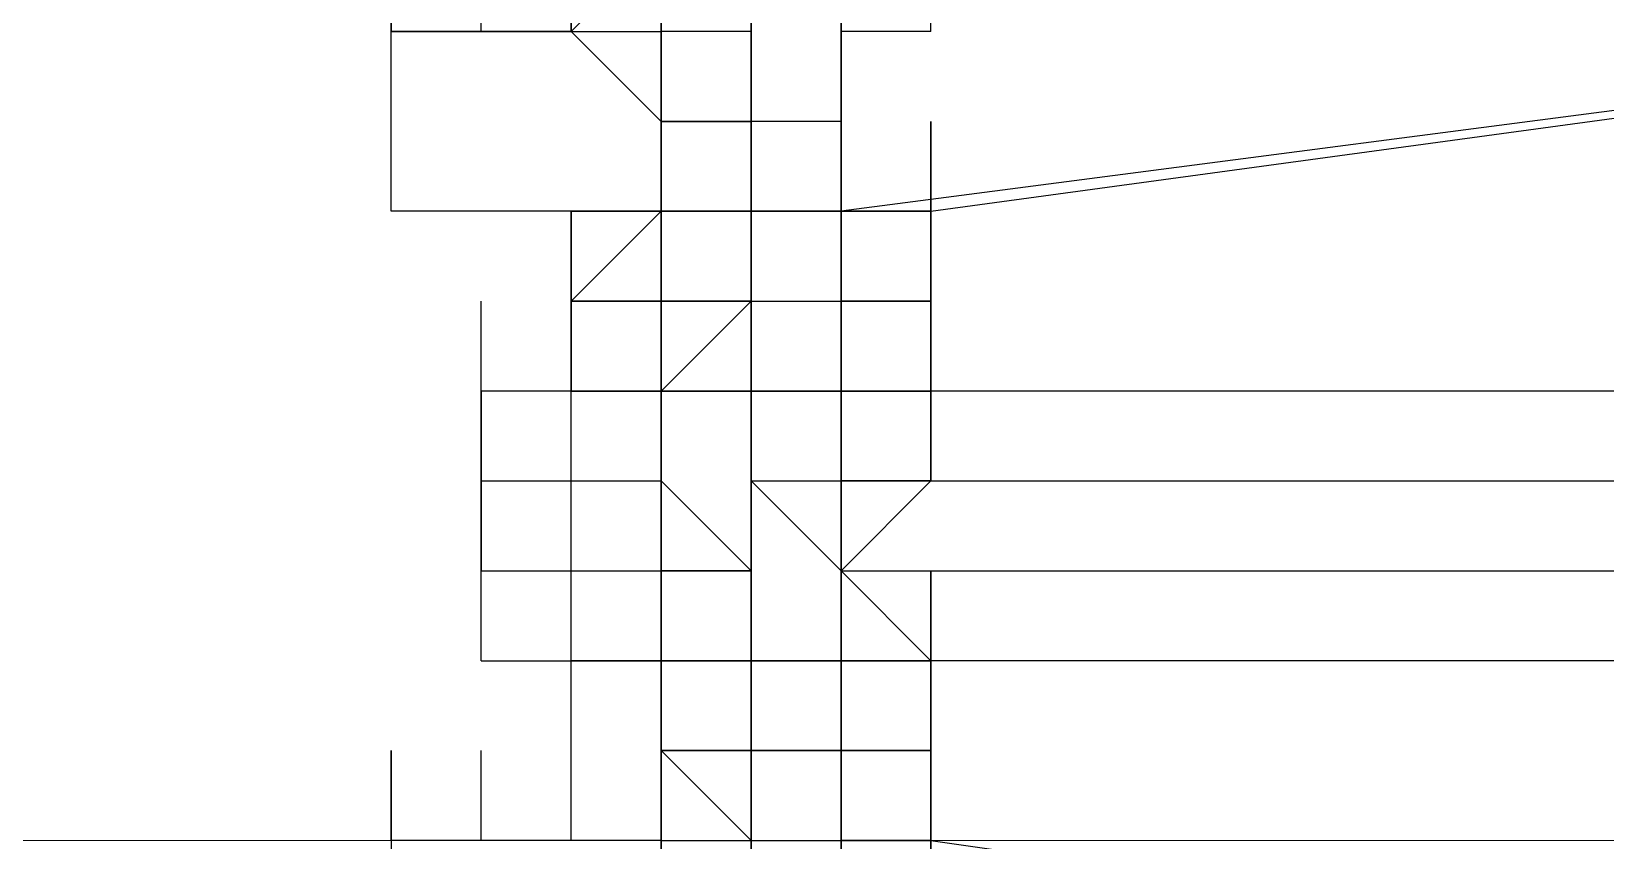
# Model space of a CAD drawing. Header units: inches. Extents: x 3324238 to 135265466, y -1036581 to 20094598.
# Drawn here: x 3353731.94 to 3353733.35, y -519026.072 to -519025.347 of the extents above; entities that cross this region are included whole.
import ezdxf

# ---------------------------------------------------------------- set-up
doc = ezdxf.new("R2010")
doc.units = ezdxf.units.IN
doc.header["$MEASUREMENT"] = 0
doc.layers.add('PDF_Geometry', color=7, linetype='Continuous')

msp = doc.modelspace()

# ---------------------------------------------------------------- linework, layer by layer
at = {"layer": 'PDF_Geometry', "color": 32, "lineweight": 13, "true_color": 0xdd6e00}
msp.add_lwpolyline([(3353740.2386, -519026.0718, 1.00015), (3353717.3563, -519026.0718), (3353717.3563, -519077.0734)], format="xyb", dxfattribs=at)
at = {"layer": 'PDF_Geometry', "lineweight": 25}
for points in [[(3353732.5037, -519025.4272), (3353732.5037, -519025.5078), (3353732.5037, -519025.4272), (3353732.5037, -519025.3466), (3353732.5037, -519025.2661), (3353732.5843, -519025.2661), (3353732.5843, -519025.1855), (3353732.5843, -519025.1049), (3353732.5843, -519025.1855), (3353732.5843, -519025.1049), (3353732.5843, -519025.1855), (3353732.6649, -519025.1855), (3353732.6649, -519025.1049), (3353732.6649, -519025.1855), (3353732.6649, -519025.1049), (3353732.6649, -519025.1855)], [(3353732.6649, -519025.5078), (3353732.6649, -519025.5883), (3353732.6649, -519025.5078), (3353732.6649, -519025.5883), (3353732.7454, -519025.5883), (3353732.7454, -519025.5078), (3353732.7454, -519025.4272), (3353732.7454, -519025.5078), (3353732.7454, -519025.5883), (3353732.7454, -519025.5078), (3353732.6649, -519025.5078), (3353732.5843, -519025.5078), (3353732.5037, -519025.5078), (3353732.262, -519025.5078), (3353732.262, -519025.4272), (3353732.262, -519025.3466), (3353732.262, -519025.2661), (3353732.262, -519025.3466), (3353732.3426, -519025.3466), (3353732.3426, -519025.2661), (3353732.3426, -519025.1855)], [(3353732.3426, -519025.3466), (3353732.4231, -519025.3466), (3353732.4231, -519025.2661), (3353732.5037, -519025.2661), (3353732.5037, -519025.1855), (3353732.5037, -519025.2661), (3353732.5037, -519025.3466), (3353732.5037, -519025.4272), (3353732.5037, -519025.5078), (3353732.5037, -519025.4272), (3353732.5037, -519025.5078), (3353732.4231, -519025.5078), (3353732.3426, -519025.5078), (3353732.262, -519025.5078), (3353732.262, -519025.4272)], [(3353732.4231, -519025.2661), (3353732.4231, -519025.3466), (3353732.4231, -519025.2661), (3353732.4231, -519025.3466), (3353732.262, -519025.3466)], [(3353732.4231, -519025.2661), (3353732.4231, -519025.3466), (3353732.5037, -519025.4272), (3353732.5037, -519025.3466), (3353732.5037, -519025.4272), (3353732.5843, -519025.4272), (3353732.5843, -519025.3466), (3353732.5843, -519025.2661)], [(3353732.4231, -519025.2661), (3353732.4231, -519025.3466)], [(3353732.4231, -519025.2661), (3353732.4231, -519025.3466), (3353732.4231, -519025.2661), (3353732.4231, -519025.3466), (3353732.4231, -519025.2661)], [(3353732.5037, -519025.2661), (3353732.4231, -519025.3466), (3353732.5037, -519025.3466), (3353732.5037, -519025.4272), (3353732.5037, -519025.3466), (3353732.5037, -519025.4272), (3353732.5037, -519025.3466), (3353732.5037, -519025.4272), (3353732.5037, -519025.3466), (3353732.5037, -519025.4272), (3353732.5037, -519025.5078), (3353732.5843, -519025.5078), (3353732.5843, -519025.5883), (3353732.5843, -519025.5078), (3353732.5843, -519025.5883), (3353732.5843, -519025.5078), (3353732.5843, -519025.5883), (3353732.5843, -519025.6689), (3353732.5843, -519025.5883), (3353732.5843, -519025.6689), (3353732.5037, -519025.6689), (3353732.5037, -519025.7495), (3353732.5037, -519025.6689), (3353732.5037, -519025.7495), (3353732.5037, -519025.83), (3353732.5843, -519025.83), (3353732.5843, -519025.7495), (3353732.6649, -519025.83), (3353732.6649, -519025.9106), (3353732.6649, -519025.83), (3353732.6649, -519025.9106), (3353732.6649, -519025.9912), (3353732.6649, -519025.9106), (3353732.6649, -519025.9912), (3353732.6649, -519025.9106), (3353732.6649, -519025.9912), (3353732.6649, -519025.9106), (3353732.6649, -519025.9912), (3353732.5843, -519025.9912), (3353732.5037, -519025.9912), (3353732.5037, -519026.0718), (3353732.5037, -519025.9912), (3353732.5037, -519026.0718), (3353732.5037, -519025.9912), (3353732.5037, -519026.0718), (3353732.5037, -519026.1523)], [(3353732.5843, -519025.2661), (3353732.5843, -519025.3466), (3353732.5843, -519025.2661), (3353732.5843, -519025.3466), (3353732.5843, -519025.4272), (3353732.5037, -519025.4272), (3353732.5037, -519025.5078), (3353732.5037, -519025.5883), (3353732.5037, -519025.6689), (3353732.5843, -519025.6689), (3353732.5843, -519025.7495), (3353732.6649, -519025.7495), (3353732.6649, -519025.83), (3353732.6649, -519025.7495), (3353732.6649, -519025.83), (3353732.6649, -519025.9106), (3353732.6649, -519025.83), (3353732.6649, -519025.7495), (3353732.6649, -519025.8301), (3353732.6649, -519025.9106), (3353732.6649, -519025.9912), (3353732.6649, -519025.9106), (3353732.6649, -519025.83), (3353732.6649, -519025.9106), (3353732.6649, -519025.83), (3353732.6649, -519025.9106), (3353732.6649, -519025.83), (3353732.6649, -519025.7495), (3353732.6649, -519025.83), (3353732.7454, -519025.83), (3353732.7454, -519025.9106), (3353732.7454, -519025.9912), (3353732.6649, -519025.9912), (3353732.6649, -519025.9106), (3353732.6649, -519025.9912), (3353732.6649, -519026.0718), (3353732.6649, -519025.9912), (3353732.6649, -519026.0718), (3353732.6649, -519025.9912), (3353732.6649, -519025.9106), (3353732.6649, -519025.83), (3353732.7454, -519025.7495), (3353732.7454, -519025.6689), (3353732.7454, -519025.5883), (3353732.7454, -519025.5078), (3353732.6649, -519025.5078), (3353732.5843, -519025.5078), (3353732.5843, -519025.4272), (3353732.5843, -519025.5078), (3353732.5037, -519025.5078), (3353732.5037, -519025.5883), (3353732.5037, -519025.5078), (3353732.5037, -519025.5883), (3353732.5037, -519025.6689), (3353732.5037, -519025.7495), (3353732.5037, -519025.83), (3353732.5037, -519025.7495), (3353732.5037, -519025.83), (3353732.5037, -519025.9106), (3353732.5037, -519025.9912), (3353732.5037, -519025.9106), (3353732.5037, -519025.83), (3353732.5037, -519025.9106), (3353732.5037, -519025.83), (3353732.5037, -519025.9106), (3353732.5037, -519025.83), (3353732.5037, -519025.7495), (3353732.5843, -519025.83), (3353732.5843, -519025.7495), (3353732.5843, -519025.6689), (3353732.5843, -519025.7495), (3353732.5843, -519025.6689), (3353732.5843, -519025.7495), (3353732.5843, -519025.6689), (3353732.6649, -519025.6689), (3353732.6649, -519025.7495)], [(3353732.6649, -519025.2661), (3353732.6649, -519025.3466), (3353732.6649, -519025.4272), (3353732.6649, -519025.5078), (3353732.6649, -519025.4272), (3353732.5843, -519025.4272), (3353732.5843, -519025.3466), (3353732.5037, -519025.3466), (3353732.5037, -519025.2661)], [(3353732.5843, -519025.2661), (3353732.5843, -519025.3466), (3353732.5843, -519025.2661)], [(3353732.5843, -519025.2661), (3353732.5843, -519025.3466), (3353732.5843, -519025.2661)], [(3353732.5843, -519025.2661), (3353732.5843, -519025.3466), (3353732.5843, -519025.2661), (3353732.5843, -519025.3466), (3353732.5843, -519025.2661)], [(3353732.5843, -519025.2661), (3353732.5843, -519025.3466), (3353732.5843, -519025.2661)], [(3353732.5843, -519025.3466), (3353732.5843, -519025.2661)], [(3353732.7454, -519025.3466), (3353732.7454, -519025.2661), (3353732.6649, -519025.2661), (3353732.6649, -519025.3466), (3353732.6649, -519025.4272), (3353732.6649, -519025.3466), (3353732.6649, -519025.4272)], [(3353732.6649, -519025.2661), (3353732.6649, -519025.3466), (3353732.6649, -519025.2661)], [(3353734.518, -519025.2661), (3353732.6649, -519025.5078), (3353732.6649, -519025.5883), (3353732.6649, -519025.6689), (3353732.6649, -519025.5883), (3353732.6649, -519025.5078), (3353732.6649, -519025.5883), (3353732.6649, -519025.5078), (3353732.7454, -519025.5078), (3353734.518, -519025.2661)], [(3353732.6649, -519025.3466), (3353732.6649, -519025.2661)], [(3353732.6649, -519025.2661), (3353732.6649, -519025.3466)], [(3353732.6649, -519025.3466), (3353732.6649, -519025.2661)], [(3353732.5037, -519025.4272), (3353732.5037, -519025.3466)], [(3353732.5037, -519025.4272), (3353732.5037, -519025.3466)], [(3353732.5843, -519025.5078), (3353732.6649, -519025.5078), (3353732.6649, -519025.5883), (3353732.6649, -519025.5078), (3353732.6649, -519025.5883), (3353732.6649, -519025.5078), (3353732.6649, -519025.4272), (3353732.6649, -519025.5078), (3353732.6649, -519025.5883), (3353732.6649, -519025.6689), (3353732.6649, -519025.5883), (3353732.6649, -519025.6689), (3353732.6649, -519025.5883), (3353732.6649, -519025.6689), (3353732.6649, -519025.5883), (3353732.6649, -519025.5078), (3353732.6649, -519025.4272), (3353732.6649, -519025.3466), (3353732.6649, -519025.4272), (3353732.6649, -519025.3466)], [(3353732.5843, -519025.4272), (3353732.5843, -519025.3466)], [(3353732.5843, -519025.4272), (3353732.5843, -519025.3466)], [(3353732.6649, -519025.4272), (3353732.6649, -519025.3466)], [(3353732.6649, -519025.3466), (3353732.6649, -519025.4272)], [(3353732.6649, -519025.3466), (3353732.6649, -519025.4272)], [(3353732.6649, -519025.4272), (3353732.6649, -519025.3466)], [(3353732.6649, -519025.4272), (3353732.6649, -519025.3466)], [(3353732.6649, -519025.4272), (3353732.6649, -519025.3466)], [(3353732.6649, -519025.4272), (3353732.6649, -519025.3466)], [(3353732.6649, -519025.4272), (3353732.6649, -519025.3466)], [(3353732.7454, -519025.3466), (3353732.6649, -519025.3466)], [(3353732.5037, -519025.4272), (3353732.5037, -519025.5078), (3353732.5037, -519025.4272), (3353732.5037, -519025.5078), (3353732.5843, -519025.5078), (3353732.5843, -519025.4272), (3353732.5843, -519025.5078), (3353732.5843, -519025.4272), (3353732.5843, -519025.5078), (3353732.5843, -519025.4272), (3353732.5843, -519025.5078), (3353732.5843, -519025.5883), (3353732.5037, -519025.5883), (3353732.5037, -519025.6689), (3353732.5037, -519025.5883), (3353732.4231, -519025.5883), (3353732.4231, -519025.6689), (3353732.5037, -519025.6689), (3353732.5037, -519025.5883)], [(3353732.5037, -519025.7495), (3353732.5037, -519025.6689), (3353732.5037, -519025.5883), (3353732.5037, -519025.5078), (3353732.5037, -519025.5883), (3353732.5037, -519025.5078), (3353732.5037, -519025.5883), (3353732.5037, -519025.5078), (3353732.5037, -519025.4272), (3353732.5037, -519025.5078), (3353732.4231, -519025.5883), (3353732.4231, -519025.6689)], [(3353732.5843, -519025.5078), (3353732.5843, -519025.4272), (3353732.5037, -519025.4272), (3353732.5037, -519025.5078)], [(3353732.5037, -519025.5078), (3353732.5037, -519025.4272)], [(3353732.5843, -519025.4272), (3353732.5037, -519025.4272)], [(3353732.5843, -519025.4272), (3353732.5037, -519025.4272)], [(3353732.5037, -519025.5078), (3353732.5037, -519025.4272)], [(3353732.5037, -519025.5078), (3353732.5037, -519025.4272)], [(3353732.5843, -519025.5078), (3353732.5843, -519025.4272)], [(3353732.5843, -519025.5078), (3353732.5843, -519025.4272)], [(3353732.5843, -519025.5078), (3353732.5843, -519025.4272)], [(3353732.5843, -519025.4272), (3353732.5843, -519025.5078)], [(3353732.5843, -519025.5078), (3353732.5843, -519025.4272)], [(3353732.5843, -519025.5078), (3353732.5843, -519025.4272)], [(3353732.5843, -519025.5078), (3353732.5843, -519025.4272)], [(3353732.5843, -519025.5078), (3353732.5843, -519025.4272)], [(3353732.5843, -519025.5078), (3353732.5843, -519025.4272)], [(3353732.5843, -519025.5078), (3353732.5843, -519025.4272)], [(3353732.5843, -519025.5078), (3353732.5843, -519025.4272)], [(3353732.5843, -519025.5078), (3353732.5843, -519025.4272)], [(3353732.5843, -519025.5078), (3353732.5843, -519025.4272)], [(3353732.5843, -519025.5078), (3353732.5843, -519025.4272)], [(3353732.6649, -519025.5078), (3353732.6649, -519025.4272)], [(3353732.6649, -519025.5078), (3353732.6649, -519025.4272)], [(3353732.6649, -519025.5078), (3353732.6649, -519025.4272)], [(3353732.6649, -519025.5078), (3353732.6649, -519025.4272)], [(3353732.6649, -519025.5078), (3353732.6649, -519025.4272)], [(3353732.6649, -519025.5078), (3353732.6649, -519025.4272)], [(3353732.6649, -519025.5078), (3353732.6649, -519025.4272)], [(3353732.6649, -519025.5078), (3353732.6649, -519025.4272)], [(3353732.6649, -519025.5078), (3353732.6649, -519025.4272)], [(3353732.7454, -519025.5078), (3353732.7454, -519025.4272)], [(3353732.7454, -519025.5078), (3353732.7454, -519025.4272)], [(3353732.4231, -519026.0718), (3353732.4231, -519025.9106), (3353732.4231, -519025.83), (3353732.4231, -519025.7495), (3353732.4231, -519025.6689), (3353732.4231, -519025.5078), (3353732.4231, -519025.5883), (3353732.5037, -519025.5883), (3353732.5037, -519025.6689), (3353732.4231, -519025.6689), (3353732.5037, -519025.6689), (3353732.5037, -519025.5883), (3353732.5037, -519025.6689), (3353732.4231, -519025.6689), (3353732.3426, -519025.6689)], [(3353732.5037, -519025.5078), (3353732.4231, -519025.5078), (3353732.5037, -519025.5078)], [(3353732.4231, -519025.5078), (3353732.5037, -519025.5078)], [(3353732.4232, -519025.5883), (3353732.4232, -519025.5078)], [(3353732.5037, -519025.6689), (3353732.5843, -519025.6689), (3353732.5843, -519025.7495), (3353732.5843, -519025.6689), (3353732.5843, -519025.5883), (3353732.5843, -519025.6689), (3353732.5037, -519025.6689), (3353732.5037, -519025.5883), (3353732.5037, -519025.5078), (3353732.5037, -519025.5883), (3353732.5037, -519025.5078), (3353732.5037, -519025.5883), (3353732.5843, -519025.5883), (3353732.5843, -519025.5078), (3353732.5843, -519025.5883), (3353732.5843, -519025.6689), (3353732.5843, -519025.5883), (3353732.5843, -519025.6689), (3353732.5843, -519025.5883), (3353732.5843, -519025.5078), (3353732.6649, -519025.5078), (3353732.6649, -519025.5883), (3353732.6649, -519025.5078), (3353732.6649, -519025.5883), (3353732.6649, -519025.6689), (3353732.7454, -519025.6689), (3353732.6649, -519025.6689), (3353732.7454, -519025.6689)], [(3353732.5843, -519026.1523), (3353732.5843, -519026.0718), (3353732.6649, -519026.0718), (3353732.7454, -519026.0718), (3353732.7454, -519025.9912), (3353732.7454, -519026.0718), (3353732.7454, -519025.9912), (3353732.6649, -519025.9912), (3353732.5843, -519025.9912), (3353732.5037, -519025.9912), (3353732.5037, -519025.9106), (3353732.5037, -519025.83), (3353732.5037, -519025.7495), (3353732.5037, -519025.6689), (3353732.5037, -519025.5883), (3353732.5037, -519025.6689), (3353732.5843, -519025.6689), (3353732.5843, -519025.5883), (3353732.5843, -519025.6689), (3353732.5843, -519025.7495), (3353732.5843, -519025.6689), (3353732.5843, -519025.5883), (3353732.6649, -519025.5883), (3353732.7454, -519025.5883), (3353732.6649, -519025.5883), (3353732.6649, -519025.5078), (3353732.6649, -519025.5883), (3353732.6649, -519025.6689), (3353732.6649, -519025.5883), (3353732.7454, -519025.5883), (3353732.7454, -519025.6689), (3353732.7454, -519025.5883), (3353732.7454, -519025.6689), (3353732.7454, -519025.5883), (3353732.7454, -519025.5078), (3353732.6649, -519025.5078), (3353732.6649, -519025.5883), (3353732.6649, -519025.5078), (3353732.6649, -519025.5883), (3353732.6649, -519025.5078), (3353732.6649, -519025.5883), (3353732.6649, -519025.6689), (3353732.6649, -519025.7495), (3353732.6649, -519025.6689), (3353732.6649, -519025.5883)], [(3353732.5037, -519025.5883), (3353732.5037, -519025.5078)], [(3353732.5037, -519025.5883), (3353732.5037, -519025.5078)], [(3353734.518, -519025.6689), (3353732.7454, -519025.6689), (3353732.7454, -519025.5883), (3353732.7454, -519025.5078), (3353732.7454, -519025.5883), (3353732.7454, -519025.6689), (3353732.7454, -519025.7495), (3353732.6649, -519025.7495), (3353732.6649, -519025.83), (3353732.6649, -519025.7495), (3353732.6649, -519025.83), (3353732.6649, -519025.9106), (3353732.6649, -519025.9912), (3353732.6649, -519025.9106), (3353732.6649, -519025.9912), (3353732.6649, -519025.9106), (3353732.6649, -519025.83), (3353732.5843, -519025.7495), (3353732.5843, -519025.83), (3353732.5843, -519025.7495), (3353732.5843, -519025.83)], [(3353732.5843, -519025.5883), (3353732.5843, -519025.5078)], [(3353732.6649, -519025.5078), (3353732.5843, -519025.5078)], [(3353732.5843, -519025.5078), (3353732.6649, -519025.5078)], [(3353732.5843, -519025.5078), (3353732.6649, -519025.5078)], [(3353732.5843, -519025.5883), (3353732.5843, -519025.5078)], [(3353732.5843, -519025.5078), (3353732.5843, -519025.5883)], [(3353732.5843, -519025.5883), (3353732.5843, -519025.5078)], [(3353732.6649, -519025.5883), (3353732.6649, -519025.5078)], [(3353732.6649, -519025.5883), (3353732.6649, -519025.5078), (3353732.7454, -519025.5078)], [(3353732.6649, -519025.5883), (3353732.6649, -519025.5078)], [(3353732.6649, -519025.5883), (3353732.6649, -519025.5078)], [(3353732.6649, -519025.5883), (3353732.6649, -519025.5078)], [(3353732.6649, -519025.5883), (3353732.6649, -519025.5078)], [(3353732.6649, -519025.5883), (3353732.6649, -519025.5078)], [(3353732.6649, -519025.5883), (3353732.6649, -519025.5078)], [(3353732.6649, -519025.5883), (3353732.6649, -519025.5078)], [(3353732.7454, -519025.83), (3353734.518, -519025.83), (3353734.518, -519025.9106), (3353734.518, -519025.83), (3353734.518, -519025.7495), (3353734.5986, -519025.7495), (3353734.5986, -519025.6689), (3353734.5986, -519025.5883), (3353734.518, -519025.5883), (3353734.518, -519025.5078), (3353734.518, -519025.5883), (3353734.518, -519025.6689), (3353734.518, -519025.5883), (3353734.518, -519025.5078), (3353734.518, -519025.5883), (3353734.5986, -519025.5883), (3353734.518, -519025.5883), (3353734.518, -519025.5078), (3353734.518, -519025.5883), (3353734.518, -519025.6689), (3353734.518, -519025.5883), (3353734.518, -519025.5078), (3353734.518, -519025.5883), (3353734.518, -519025.6689)], [(3353732.7454, -519025.5883), (3353732.7454, -519025.5078)], [(3353732.7454, -519025.5883), (3353732.7454, -519025.5078)], [(3353732.3426, -519025.7495), (3353732.3426, -519025.6689), (3353732.3426, -519025.5883)], [(3353732.3426, -519025.6689), (3353732.3426, -519025.5883)], [(3353732.5037, -519025.7495), (3353732.5037, -519025.6689), (3353732.5037, -519025.5883)], [(3353732.5037, -519025.6689), (3353732.5037, -519025.5883)], [(3353732.5843, -519025.5883), (3353732.5037, -519025.6689)], [(3353732.5037, -519025.5883), (3353732.5843, -519025.5883)], [(3353732.5037, -519025.6689), (3353732.5037, -519025.5883)], [(3353732.5037, -519025.6689), (3353732.5037, -519025.5883)], [(3353732.5037, -519025.6689), (3353732.5037, -519025.5883), (3353732.5037, -519025.6689)], [(3353732.5037, -519025.6689), (3353732.5037, -519025.5883)], [(3353732.5037, -519025.6689), (3353732.5037, -519025.5883)], [(3353732.5037, -519025.6689), (3353732.5037, -519025.5883)], [(3353732.5037, -519025.6689), (3353732.5037, -519025.5883)], [(3353732.5037, -519025.6689), (3353732.5037, -519025.5883)], [(3353732.5037, -519025.7495), (3353732.5037, -519025.6689), (3353732.5037, -519025.5883)], [(3353732.5037, -519025.6689), (3353732.5037, -519025.5883)], [(3353732.5037, -519025.5883), (3353732.5037, -519025.6689)], [(3353732.5037, -519025.6689), (3353732.5037, -519025.5883)], [(3353732.5037, -519025.6689), (3353732.5037, -519025.5883)], [(3353732.5037, -519025.6689), (3353732.5037, -519025.5883)], [(3353732.5037, -519025.6689), (3353732.5037, -519025.5883)], [(3353732.5037, -519025.6689), (3353732.5037, -519025.5883)], [(3353732.5843, -519025.6689), (3353732.5843, -519025.5883)], [(3353732.5843, -519025.7495), (3353732.5843, -519025.6689), (3353732.5843, -519025.5883)], [(3353732.5843, -519025.6689), (3353732.5843, -519025.5883)], [(3353732.5843, -519025.7495), (3353732.5843, -519025.6689), (3353732.5843, -519025.5883)], [(3353732.5843, -519025.6689), (3353732.5843, -519025.5883)], [(3353732.6649, -519026.1523), (3353732.6649, -519026.0718), (3353732.6649, -519025.9912), (3353732.6649, -519025.9106), (3353732.6649, -519025.83), (3353732.6649, -519025.7495), (3353732.6649, -519025.83), (3353732.6649, -519025.7495), (3353732.7454, -519025.7495), (3353732.7454, -519025.6689), (3353732.7454, -519025.5883), (3353732.7454, -519025.6689), (3353732.6649, -519025.6689), (3353732.6649, -519025.5883), (3353732.6649, -519025.6689), (3353732.6649, -519025.5883), (3353732.6649, -519025.6689), (3353732.6649, -519025.7495), (3353732.6649, -519025.83), (3353732.6649, -519025.9106)], [(3353732.7454, -519025.5883), (3353732.6649, -519025.5883)], [(3353732.6649, -519025.6689), (3353732.6649, -519025.5883)], [(3353732.6649, -519025.6689), (3353732.6649, -519025.5883)], [(3353732.6649, -519025.6689), (3353732.6649, -519025.5884)], [(3353732.7454, -519025.6689), (3353732.7454, -519025.5883)], [(3353732.7454, -519025.6689), (3353732.7454, -519025.5883), (3353732.7454, -519025.6689)], [(3353732.3426, -519025.83), (3353732.3426, -519025.7495), (3353732.3426, -519025.6689), (3353732.3426, -519025.7495), (3353732.3426, -519025.6689)], [(3353732.4231, -519025.6689), (3353732.5037, -519025.6689), (3353732.4231, -519025.6689)], [(3353732.5843, -519025.6689), (3353732.5037, -519025.6689)], [(3353732.5843, -519025.6689), (3353732.5037, -519025.6689)], [(3353732.5843, -519025.6689), (3353732.5037, -519025.6689)], [(3353732.6649, -519025.8301), (3353732.6649, -519025.9106), (3353732.5843, -519025.9106), (3353732.5843, -519025.9912), (3353732.5037, -519025.9912), (3353732.5843, -519026.0718), (3353732.6649, -519026.0718), (3353732.6649, -519025.9912), (3353732.6649, -519025.9106), (3353732.6649, -519025.83), (3353732.6649, -519025.9106), (3353732.5843, -519025.9106), (3353732.5843, -519025.83), (3353732.5843, -519025.7495), (3353732.5843, -519025.83), (3353732.5843, -519025.7495), (3353732.5843, -519025.6689)], [(3353732.5037, -519025.6689), (3353732.5843, -519025.6689)], [(3353732.5843, -519025.7495), (3353732.5843, -519025.83), (3353732.5843, -519025.7495), (3353732.5843, -519025.83), (3353732.5843, -519025.7495), (3353732.5843, -519025.6689), (3353732.5843, -519025.7495), (3353732.5843, -519025.83), (3353732.5843, -519025.9106), (3353732.5843, -519025.9912), (3353732.5037, -519025.9912), (3353732.5843, -519025.9912), (3353732.5843, -519025.9106), (3353732.5843, -519025.9912), (3353732.5843, -519025.9106), (3353732.5843, -519025.9912), (3353732.5843, -519025.9106), (3353732.5843, -519025.9912), (3353732.5843, -519025.9106), (3353732.5843, -519025.9912), (3353732.5037, -519025.9912), (3353732.5037, -519025.9106), (3353732.5037, -519025.83), (3353732.5037, -519025.9106), (3353732.5037, -519025.83), (3353732.5037, -519025.9106), (3353732.5037, -519025.9912), (3353732.5037, -519025.9106), (3353732.5037, -519025.9912), (3353732.5037, -519026.0718), (3353732.5843, -519026.0718), (3353732.5843, -519026.1523), (3353732.5843, -519026.0718), (3353732.5843, -519026.1523), (3353732.5843, -519026.0718), (3353732.5843, -519025.9912), (3353732.5843, -519026.0718), (3353732.5843, -519025.9912), (3353732.5843, -519026.0718), (3353732.5843, -519025.9912), (3353732.5843, -519025.9106), (3353732.5843, -519025.9912), (3353732.5843, -519026.0718), (3353732.5843, -519026.1523), (3353732.5843, -519026.0718), (3353732.5843, -519025.9912), (3353732.5843, -519026.0718), (3353732.5843, -519026.1523)], [(3353732.5843, -519025.6689), (3353732.5037, -519025.6689)], [(3353732.5037, -519025.7495), (3353732.5037, -519025.6689)], [(3353732.5037, -519025.7495), (3353732.5037, -519025.6689)], [(3353732.5037, -519025.7495), (3353732.5037, -519025.6689)], [(3353732.5037, -519025.7495), (3353732.5037, -519025.6689)], [(3353732.5843, -519025.7495), (3353732.5843, -519025.6689)], [(3353732.6649, -519025.6689), (3353732.5843, -519025.6689)], [(3353732.5843, -519025.7495), (3353732.5843, -519025.6689)], [(3353732.5843, -519025.7495), (3353732.5843, -519025.6689)], [(3353732.5843, -519025.7495), (3353732.5843, -519025.6689)], [(3353732.5843, -519025.7495), (3353732.5843, -519025.6689)], [(3353732.5843, -519025.7495), (3353732.5843, -519025.6689)], [(3353732.5843, -519025.6689), (3353732.5843, -519025.7495)], [(3353732.6649, -519025.6689), (3353732.5843, -519025.6689)], [(3353732.5843, -519025.7495), (3353732.5843, -519025.6689)], [(3353732.6649, -519025.6689), (3353732.5843, -519025.6689)], [(3353732.5843, -519025.7495), (3353732.5843, -519025.6689)], [(3353732.5843, -519025.7495), (3353732.5843, -519025.6689)], [(3353732.5843, -519025.7495), (3353732.5843, -519025.6689)], [(3353732.5843, -519025.7495), (3353732.5843, -519025.6689)], [(3353732.5843, -519025.7495), (3353732.5843, -519025.6689)], [(3353732.5843, -519025.7495), (3353732.5843, -519025.6689)], [(3353732.6649, -519025.7495), (3353732.6649, -519025.6689)], [(3353732.6649, -519025.6689), (3353732.7454, -519025.6689), (3353732.6649, -519025.6689)], [(3353732.7454, -519025.7495), (3353732.7454, -519025.6689)], [(3353732.7454, -519025.7495), (3353732.7454, -519025.6689), (3353732.7454, -519025.7495)], [(3353732.7454, -519025.7495), (3353732.7454, -519025.6689)], [(3353732.3426, -519025.83), (3353732.3426, -519025.7495)], [(3353732.3426, -519025.9106), (3353732.4231, -519025.9106), (3353732.5037, -519025.9106), (3353732.4231, -519025.9106), (3353732.5037, -519025.9106), (3353732.5037, -519025.9912), (3353732.5037, -519025.9106), (3353732.5037, -519025.83), (3353732.5037, -519025.7495), (3353732.5037, -519025.83), (3353732.5037, -519025.9106), (3353732.5037, -519025.9912), (3353732.5037, -519025.9106), (3353732.4231, -519025.9106)], [(3353732.3426, -519025.7495), (3353732.4231, -519025.7495)], [(3353732.4232, -519025.7495), (3353732.5037, -519025.7495)], [(3353732.5037, -519026.0718), (3353732.5037, -519025.9912), (3353732.5037, -519025.9106), (3353732.5037, -519025.83), (3353732.5037, -519025.7495)], [(3353732.5843, -519025.83), (3353732.5843, -519025.7495), (3353732.5843, -519025.83), (3353732.5843, -519025.9106), (3353732.5037, -519025.9106)], [(3353732.5037, -519025.83), (3353732.5037, -519025.7495)], [(3353732.5843, -519025.8301), (3353732.5843, -519025.7495)], [(3353732.5843, -519025.83), (3353732.5843, -519025.7495)], [(3353732.5843, -519025.8301), (3353732.5843, -519025.7495)], [(3353732.5843, -519025.83), (3353732.5843, -519025.7495)], [(3353732.5843, -519025.7495), (3353732.6649, -519025.7495)], [(3353732.5843, -519025.83), (3353732.5843, -519025.7495)], [(3353732.6649, -519025.7495), (3353732.6649, -519025.83), (3353732.7454, -519025.9106)], [(3353732.6649, -519025.9106), (3353732.6649, -519025.83), (3353732.6649, -519025.7495)], [(3353732.6649, -519025.83), (3353732.6649, -519025.7495)], [(3353732.7454, -519025.7495), (3353734.518, -519025.7495)], [(3353732.3426, -519025.83), (3353732.4231, -519025.83), (3353732.5037, -519025.83), (3353732.5843, -519025.83), (3353732.5843, -519025.9106), (3353732.5037, -519025.9106), (3353732.5037, -519025.9912), (3353732.5037, -519026.0718), (3353732.5843, -519026.0718), (3353732.5843, -519025.9912)], [(3353732.3426, -519025.9106), (3353732.3426, -519025.83)], [(3353732.5037, -519025.9106), (3353732.5037, -519025.83)], [(3353732.5037, -519025.9106), (3353732.5037, -519025.83)], [(3353732.5037, -519025.9106), (3353732.5037, -519025.83)], [(3353732.5843, -519025.83), (3353732.5037, -519025.83)], [(3353732.5843, -519026.1523), (3353732.5843, -519026.0718), (3353732.5843, -519026.1523), (3353732.5843, -519026.0718), (3353732.6649, -519026.0718), (3353732.6649, -519025.9912), (3353732.6649, -519025.9106), (3353732.6649, -519025.83), (3353732.6649, -519025.9106), (3353732.6649, -519025.83), (3353732.7454, -519025.83), (3353732.7454, -519025.9106), (3353732.7454, -519025.9912), (3353732.7454, -519025.9106), (3353732.7454, -519025.9912), (3353732.7454, -519026.0718), (3353732.7454, -519025.9912), (3353732.7454, -519025.9106), (3353732.7454, -519025.9912), (3353732.7454, -519026.0718), (3353732.7454, -519025.9912)], [(3353732.6649, -519025.9912), (3353732.6649, -519025.9106), (3353732.6649, -519025.83)], [(3353732.6649, -519025.9106), (3353732.6649, -519025.83)], [(3353732.6649, -519025.9106), (3353732.6649, -519025.83)], [(3353732.6649, -519025.9106), (3353732.6649, -519025.83)], [(3353732.6649, -519025.9106), (3353732.6649, -519025.83)], [(3353732.6649, -519025.9106), (3353732.6649, -519025.83)], [(3353732.6649, -519025.8301), (3353732.6649, -519025.9106), (3353732.6649, -519025.9912), (3353732.6649, -519025.9106), (3353732.6649, -519025.9912), (3353732.7454, -519025.9912), (3353732.7454, -519025.9106), (3353732.7454, -519025.9912), (3353732.6649, -519025.9912), (3353732.6649, -519026.0718), (3353732.6649, -519025.9912), (3353732.6649, -519026.0718), (3353732.6649, -519025.9912), (3353732.6649, -519026.0718), (3353732.6649, -519026.1523)], [(3353732.7454, -519025.9106), (3353732.7454, -519025.83)], [(3353732.5037, -519025.9106), (3353732.4231, -519025.9106)], [(3353732.5843, -519026.1523), (3353732.5843, -519026.0718), (3353732.5843, -519026.1523), (3353732.5843, -519026.0718), (3353732.5843, -519025.9912), (3353732.5037, -519025.9912), (3353732.5037, -519025.9106), (3353732.5037, -519025.9912), (3353732.5037, -519025.9106), (3353732.5843, -519025.9106), (3353732.6649, -519025.9106), (3353732.6649, -519025.9912), (3353732.6649, -519025.9106), (3353732.6649, -519025.9912), (3353732.6649, -519026.0718), (3353732.6649, -519025.9912), (3353732.6649, -519026.0718), (3353732.6649, -519026.1523)], [(3353732.5843, -519025.9106), (3353732.5037, -519025.9106), (3353732.5843, -519025.9106)], [(3353732.5037, -519025.9912), (3353732.5037, -519025.9106)], [(3353732.5037, -519025.9912), (3353732.5037, -519025.9106)], [(3353732.5037, -519025.9912), (3353732.5037, -519025.9106)], [(3353732.5037, -519025.9912), (3353732.5037, -519025.9106)], [(3353732.5037, -519025.9912), (3353732.5037, -519025.9106)], [(3353732.6649, -519026.1523), (3353732.6649, -519026.0718), (3353732.6649, -519025.9912), (3353732.6649, -519025.9106), (3353732.6649, -519025.9912), (3353732.5843, -519025.9912), (3353732.6649, -519025.9912), (3353732.5843, -519025.9912), (3353732.6649, -519025.9912), (3353732.6649, -519025.9106), (3353732.6649, -519025.9912), (3353732.6649, -519025.9106), (3353732.6649, -519025.9912), (3353732.6649, -519026.0718), (3353732.6649, -519025.9912), (3353732.6649, -519026.0718), (3353732.7454, -519026.0718), (3353732.6649, -519026.0718), (3353732.6649, -519025.9912), (3353732.6649, -519026.0718), (3353732.6649, -519025.9912)], [(3353732.5843, -519025.9106), (3353732.5843, -519025.9912), (3353732.5843, -519025.9106)], [(3353732.6649, -519025.9106), (3353732.7454, -519025.9106), (3353732.6649, -519025.9106)], [(3353732.6649, -519025.9912), (3353732.6649, -519025.9106)], [(3353732.6649, -519025.9912), (3353732.6649, -519025.9106)], [(3353732.6649, -519025.9912), (3353732.6649, -519025.9106)], [(3353732.6649, -519025.9912), (3353732.6649, -519025.9106)], [(3353732.6649, -519025.9912), (3353732.6649, -519025.9106)], [(3353732.6649, -519025.9912), (3353732.6649, -519025.9106)], [(3353734.518, -519025.9106), (3353732.7454, -519025.9106), (3353732.7454, -519025.9912)], [(3353732.7454, -519025.9912), (3353732.7454, -519025.9106)], [(3353732.262, -519026.0718), (3353732.262, -519025.9912)], [(3353732.3426, -519026.0718), (3353732.3426, -519025.9912)], [(3353732.5843, -519025.9912), (3353732.5037, -519025.9912), (3353732.5843, -519025.9912)], [(3353732.5037, -519026.0718), (3353732.5037, -519025.9912)], [(3353732.5037, -519026.0718), (3353732.5037, -519025.9912)], [(3353732.5037, -519025.9912), (3353732.5843, -519025.9912), (3353732.5037, -519025.9912)], [(3353732.5037, -519025.9912), (3353732.5037, -519026.0718), (3353732.5037, -519025.9912)], [(3353732.5037, -519026.0718), (3353732.5037, -519025.9912)], [(3353732.5037, -519026.0718), (3353732.5037, -519025.9912)], [(3353732.5037, -519026.0718), (3353732.5037, -519025.9912)], [(3353732.5843, -519026.5552), (3353732.5843, -519026.6358), (3353732.5843, -519026.5552), (3353732.5843, -519026.4746), (3353732.5843, -519026.394), (3353732.5843, -519026.3135), (3353732.5843, -519026.2329), (3353732.5843, -519026.3135), (3353732.5843, -519026.2329), (3353732.5843, -519026.1523), (3353732.5843, -519026.0718), (3353732.5843, -519025.9912), (3353732.5843, -519026.0718), (3353732.5843, -519026.1523), (3353732.6649, -519026.1523), (3353732.6649, -519026.2329), (3353732.6649, -519026.1523), (3353732.6649, -519026.2329), (3353732.6649, -519026.1523)], [(3353732.5843, -519026.0718), (3353732.5843, -519025.9912)], [(3353732.5843, -519025.9912), (3353732.5843, -519026.0718), (3353732.5843, -519025.9912)], [(3353732.6649, -519026.0718), (3353732.6649, -519025.9912)], [(3353732.6649, -519026.0718), (3353732.6649, -519025.9912)], [(3353732.6649, -519025.9912), (3353732.6649, -519026.0718)], [(3353732.6649, -519026.0718), (3353732.6649, -519025.9912)], [(3353732.6649, -519025.9912), (3353732.7454, -519025.9912)], [(3353732.7454, -519025.9912), (3353732.7454, -519026.0718), (3353732.7454, -519025.9912)], [(3353732.7454, -519026.1523), (3353732.7454, -519026.0718), (3353732.7454, -519026.1523), (3353732.7454, -519026.0718), (3353732.7454, -519026.1523), (3353732.7454, -519026.0718), (3353732.7454, -519025.9912), (3353732.7454, -519026.0718), (3353732.7454, -519025.9912), (3353732.7454, -519026.0718), (3353732.7454, -519025.9912), (3353732.7454, -519026.0718), (3353734.4374, -519026.3135)], [(3353732.7454, -519026.0718), (3353732.7454, -519025.9912)], [(3353732.3426, -519026.0718), (3353732.262, -519026.0718), (3353732.262, -519026.1523), (3353732.262, -519026.2329), (3353732.262, -519026.1523)], [(3353732.4231, -519026.0718), (3353732.3426, -519026.0718)], [(3353732.5037, -519026.0718), (3353732.4232, -519026.0718)], [(3353732.5037, -519026.1523), (3353732.5037, -519026.0718), (3353732.5037, -519026.1523)], [(3353732.7454, -519026.1523), (3353732.7454, -519026.0718), (3353732.7454, -519026.1523)]]:
    msp.add_lwpolyline(points, dxfattribs=at)
for points in [[(3353732.4231, -519025.2661), (3353732.4231, -519025.3466)], [(3353732.6649, -519025.3466), (3353732.6649, -519025.4272)], [(3353732.5843, -519025.4272), (3353732.5843, -519025.5078)], [(3353732.5843, -519025.4272), (3353732.5843, -519025.5078)], [(3353732.6649, -519025.4272), (3353732.6649, -519025.5078)], [(3353732.6649, -519025.4272), (3353732.6649, -519025.5078)], [(3353732.6649, -519025.5078), (3353732.6649, -519025.5883)], [(3353732.5037, -519025.5883), (3353732.5037, -519025.6689)], [(3353732.5037, -519025.5883), (3353732.5037, -519025.6689)], [(3353732.6649, -519025.5883), (3353732.6649, -519025.6689), (3353732.6649, -519025.7495), (3353732.6649, -519025.6689)], [(3353732.7454, -519025.5883), (3353732.7454, -519025.6689)], [(3353732.5843, -519025.6689), (3353732.5843, -519025.7495)], [(3353732.3426, -519025.7495), (3353732.3426, -519025.83)], [(3353732.5037, -519025.7495), (3353732.5037, -519025.83)], [(3353732.5843, -519025.7495), (3353732.5843, -519025.83)], [(3353732.5843, -519025.7495), (3353732.5843, -519025.83)], [(3353732.6649, -519025.7495), (3353732.6649, -519025.83)], [(3353732.5037, -519025.8301), (3353732.5037, -519025.9106)], [(3353732.6649, -519025.9106), (3353732.6649, -519025.9912), (3353732.6649, -519025.9106), (3353732.5843, -519025.9106), (3353732.5843, -519025.9912), (3353732.6649, -519025.9912), (3353732.5843, -519025.9912), (3353732.5843, -519025.9106), (3353732.5843, -519025.9912), (3353732.5843, -519025.9106), (3353732.6649, -519025.9106), (3353732.6649, -519025.83)], [(3353732.6649, -519025.83), (3353732.6649, -519025.9106), (3353732.6649, -519025.9912), (3353732.6649, -519025.9106)], [(3353732.5037, -519025.9106), (3353732.5037, -519025.9912)], [(3353732.262, -519025.9912), (3353732.262, -519026.0718)], [(3353732.5037, -519025.9912), (3353732.5037, -519026.0718)]]:
    msp.add_lwpolyline(points, close=True, dxfattribs=at)
at = {"layer": 'PDF_Geometry', "color": 252, "lineweight": 13, "true_color": 0x979797}
msp.add_lwpolyline([(3353728.9586, -519026.0718), (3353737.0157, -519026.0718)], dxfattribs=at)
at = {"layer": 'PDF_Geometry', "color": 32, "lineweight": 13, "true_color": 0xdd6e00}
msp.add_arc((3353728.7974, -519026.0638), 11.9246, 359.96181, 180.03819, dxfattribs=at)

doc.saveas('drawing.dxf')
